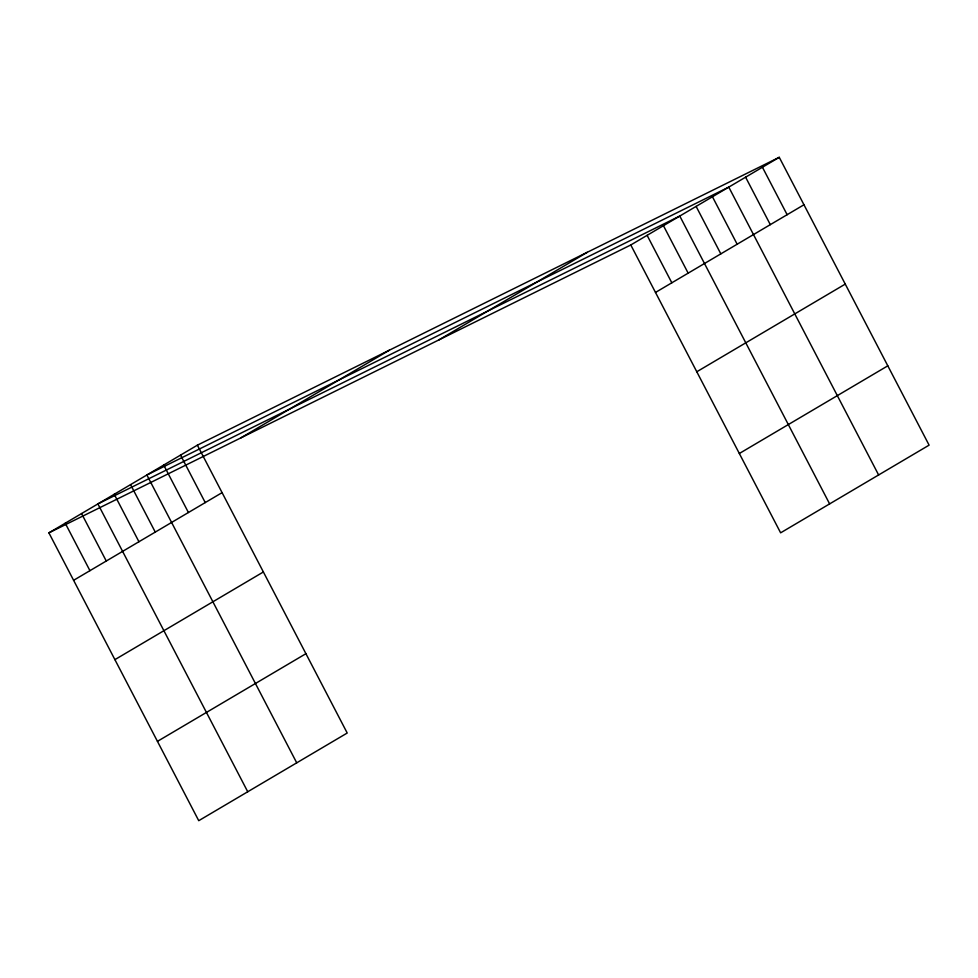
<?xml version="1.0" encoding="UTF-8"?>
<svg xmlns="http://www.w3.org/2000/svg" width="978" height="978" viewBox="0 0 978 978"><rect width="100%" height="100%" fill="white"/><g stroke="black" fill="none" stroke-linecap="round" stroke-linejoin="round"><path stroke-width="1.47" d="M197.373 445.173L347.214 733.023L198.742 820.689L48.9 532.851L197.373 445.173L779.258 157.311L929.1 445.149L780.627 532.827L630.786 244.977L779.258 157.311M240.918 437.851L389.391 350.185M438.767 339.977L587.24 252.312M73.607 580.309L222.079 492.643M655.492 292.446L803.965 204.769M114.903 659.637L263.375 571.971M696.788 371.762L845.261 284.097M157.446 741.361L305.918 653.695M739.331 453.499L887.804 365.833M48.9 532.851L630.786 244.977M762.437 167.25L787.143 214.708M745.603 177.177L770.309 224.647M878.623 474.966L728.781 187.116L146.883 474.99L296.725 762.828M712.449 196.761L737.155 244.219M696.116 206.407L720.823 253.864M829.625 503.89L679.783 216.052L97.898 503.914L247.74 791.764M663.451 225.686L688.157 273.155M647.118 235.331L671.825 282.801M180.539 455.112L205.246 502.582M163.717 465.051L188.424 512.521M130.563 484.636L155.27 532.093M114.23 494.269L138.937 541.739M81.565 513.56L106.272 561.03M65.233 523.206L89.939 570.663"/></g></svg>
